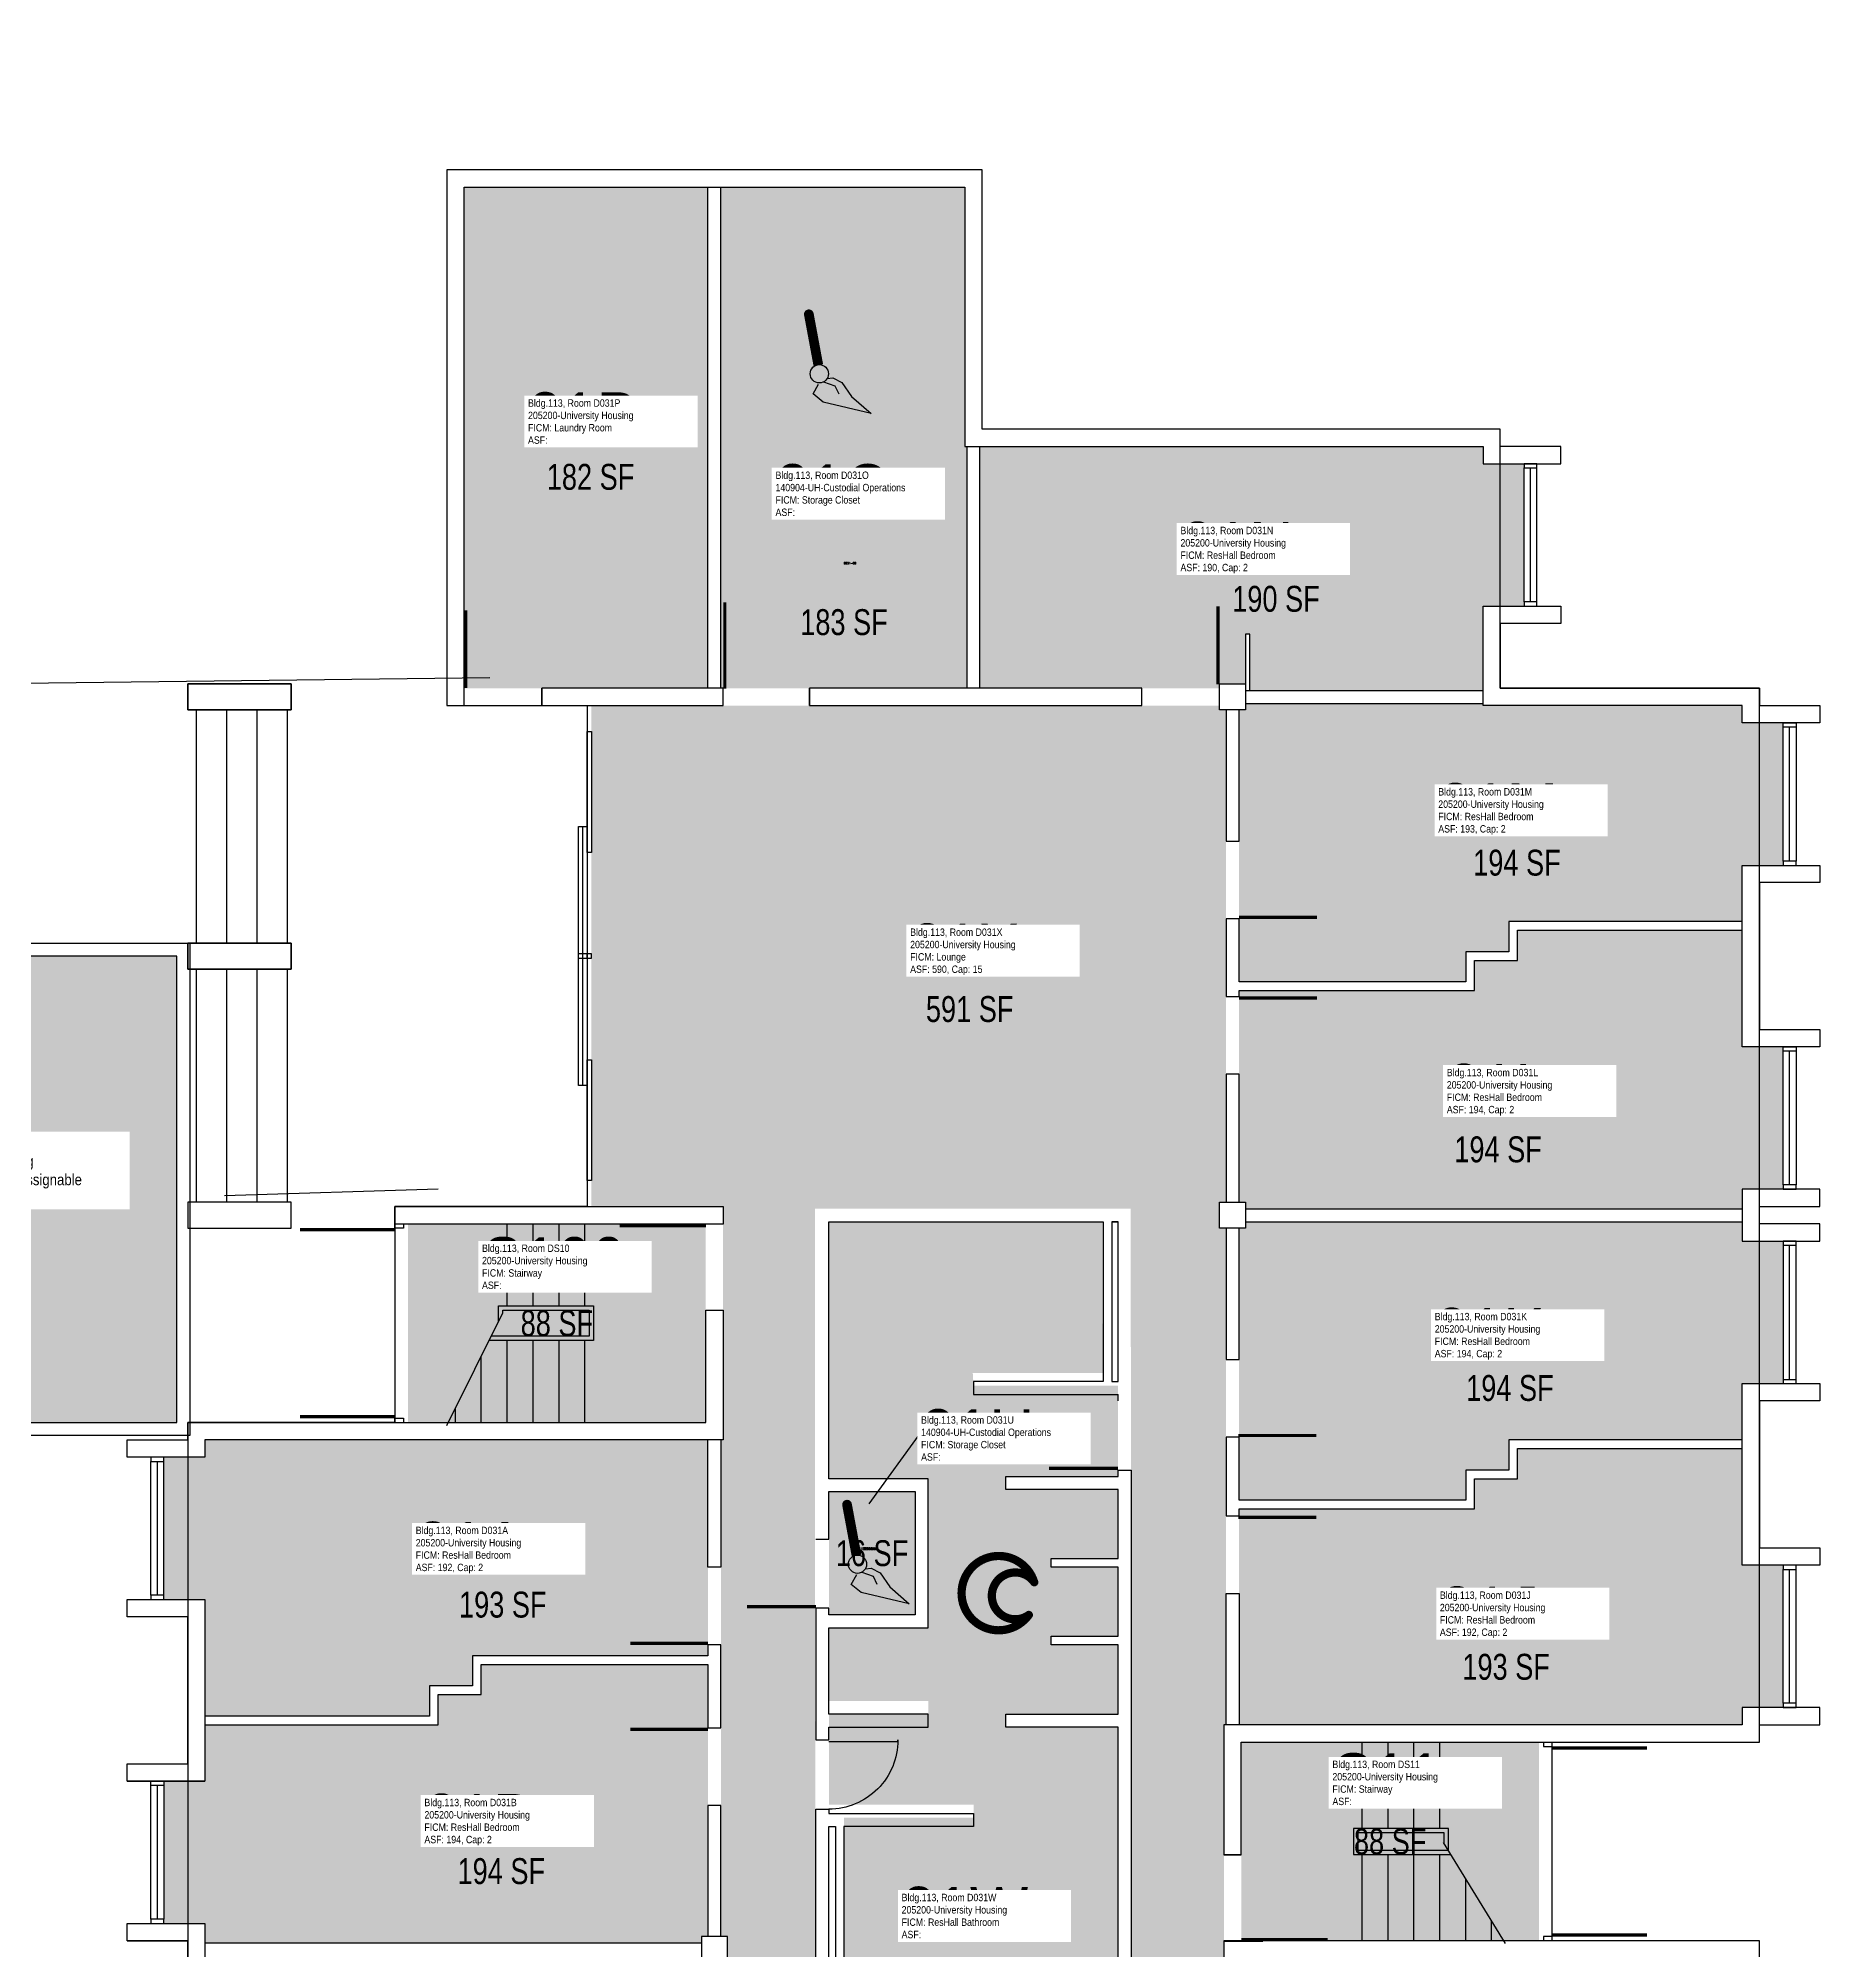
# Model space of a CAD drawing. Header units: inches. Extents: x -168 to 3296, y -1228 to 4808.
# Drawn here: x 2471 to 3296, y 720 to 1605 of the extents above; entities that cross this region are included whole.
import ezdxf
from ezdxf.enums import TextEntityAlignment as Align

# ---------------------------------------------------------------- set-up
doc = ezdxf.new("R2010")
doc.units = ezdxf.units.IN
doc.header["$LTSCALE"] = 100
doc.header["$MEASUREMENT"] = 0
doc.layers.get('0').update_dxf_attribs({"linetype": 'CONTINUOUS'})
for name, color, linetype in [('A-DOOR', 2, 'CONTINUOUS'), ('A-FLOR', 3, 'CONTINUOUS'), ('A-GLAZ', 1, 'CONTINUOUS'), ('A-IDEN-ICON', 4, 'CONTINUOUS'), ('A-IDEN-RNUM', 7, 'CONTINUOUS'), ('A-IDEN-SNUM', 4, 'CONTINUOUS'), ('A-IDEN-VNUM', 4, 'CONTINUOUS'), ('A-SITE', 3, 'CONTINUOUS'), ('A-WALL', 5, 'CONTINUOUS'), ('AREA-TEXT', 3, 'CONTINUOUS'), ('Rooms-Category-Color', 7, 'CONTINUOUS'), ('Rooms-College-Color', 7, 'CONTINUOUS'), ('Rooms-Department-Color', 7, 'CONTINUOUS'), ('Rooms-Division-Color', 7, 'CONTINUOUS'), ('Rooms-Information', 7, 'CONTINUOUS')]:
    doc.layers.add(name, color=color, linetype=linetype)
doc.styles.add('CP_AREA', font='arial.ttf', dxfattribs={"height": 15})
doc.styles.add('CP_ROOMVNUMBER', font='arial.ttf', dxfattribs={"width": 0.85, "height": 0.075})
doc.styles.add('ROOMSNUMBER', font='TXT.SHX', dxfattribs={"height": 1})

# ---------------------------------------------------------------- blocks, each defined once
blk = doc.blocks.new('CPBATH')
at = {"const_width": 0.0127}
for points in [[(0.0571, 0.0168, 0.861492), (-0.0551, 0, 1)], [(0.0571, 0.0168, 0.729002), (-0.0084, -0.0042, 1)], [(-0.0551, 0, 0.726902), (0.0487, -0.0337, 1)], [(-0.0084, -0.0042, 0.609468), (0.0487, -0.0337, 1)]]:
    blk.add_lwpolyline(points, format="xyb", dxfattribs=at)
at = {"const_width": 0.00637}
for points in [[(0.0544, 0.0152, 1), (0.0599, 0.0184, 1)], [(0.0459, -0.0353, 1), (0.0515, -0.0321, 1)]]:
    blk.add_lwpolyline(points, format="xyb", close=True, dxfattribs=at)
blk = doc.blocks.new('CPCUST')
for p, q in [((0.0171, -0.0639), (0.02, -0.0466)), ((0.0262, -0.0408), (0.0446, -0.0406)), ((0.0297, -0.0341), (0.0376, -0.0302)), ((0.0376, -0.0302), (0.0533, -0.0324)), ((0.0446, -0.0406), (0.0543, -0.0505)), ((0.0533, -0.0324), (0.0745, -0.0479)), ((0.0745, -0.0479), (0.1117, -0.0625)), ((0.0358, -0.0705), (0.0171, -0.0639)), ((0.1117, -0.0625), (0.0358, -0.0705))]:
    blk.add_line(p, q)
at = {"const_width": 0.015}
blk.add_lwpolyline([(-0.03, 0.05), (0.01, -0.0193)], dxfattribs=at)
at = {"const_width": 0.0075}
blk.add_lwpolyline([(-0.0332, 0.0481, 1), (-0.0268, 0.0519, 1)], format="xyb", close=True, dxfattribs=at)
blk.add_circle((0.0158, -0.0313), 0.0141)

msp = doc.modelspace()

# ---------------------------------------------------------------- hatches: boundary and pattern name
at = {"layer": 'Rooms-Category-Color', "true_color": 0x728ef3}
for points in [[(2781, 1304), (2781, 1341), (2781, 1536), (2668, 1536), (2668, 1506), (2668, 1304), (2704, 1304)], [(2788.07, 1304), (2828.07, 1304), (2901, 1304), (2901, 1306), (2901, 1341), (2901, 1347), (2901, 1416), (2900, 1416), (2900, 1536), (2787, 1536), (2787, 1341), (2787, 1304)], [(3140, 1408), (3140, 1416), (2907, 1416), (2907, 1306), (2907, 1304), (2982, 1304), (3018, 1304), (3018, 1306), (3030, 1306), (3030, 1329), (3032, 1329), (3032, 1303), (3140, 1303), (3140, 1342), (3159, 1342), (3159, 1408)], [(2977, 872), (2977, 942), (2976.99, 947), (2976.92, 978), (2976.91, 982.62), (2976.72, 1063), (2830.65, 1063), (2830.65, 910), (2830.65, 878), (2830.65, 872), (2787, 872), (2787, 897), (2787, 956), (2788, 956), (2788, 1016), (2788, 1056), (2788, 1064), (2787, 1064), (2781, 1064), (2727, 1064), (2727, 1296), (2788.07, 1296), (2828.07, 1296), (2982, 1296), (3018, 1296), (3018, 1294), (3021, 1294), (3021, 1233.16), (3021, 1197.16), (3021, 1161.33), (3021, 1066), (3018, 1066), (3018, 1054), (3021, 1054), (3021, 993.26), (3021, 957.26), (3021, 872), (3021, 957.26), (3021, 872)], [(3027, 1168), (3132, 1168), (3132, 1182), (3152, 1182), (3152, 1196), (3260, 1196), (3260, 1222), (3279, 1222), (3279, 1288), (3260, 1288), (3260, 1296), (3140, 1296), (3140, 1297), (3030, 1297), (3030, 1294), (3027, 1294), (3027, 1233.16), (3027, 1197.16), (3027, 1168), (3027, 1197.16)], [(3260, 1072), (3260, 1063), (3030, 1063), (3030, 1066), (3027, 1066), (3027, 1161.33), (3027, 1164), (3136, 1164), (3136, 1178), (3156, 1178), (3156, 1192), (3260, 1192), (3260, 1138), (3279, 1138), (3279, 1072)], [(2836.65, 1057), (2963.65, 1057), (2836.65, 1057), (2836.97, 946.62), (2836.99, 940.62), (2837, 938), (2883, 938), (2883, 899), (2883, 869), (2837, 869), (2837, 867), (2837, 861), (2837, 835), (2883, 835), (2883, 829), (2837, 829), (2837, 826.05), (2837, 823), (2837, 790.05), (2837, 787), (2904, 787), (2904, 781), (2844, 781), (2844, 751), (2844, 749), (2844, 719), (2844, 717), (2844, 687), (2971, 687), (2971, 823), (2919, 823), (2919, 829), (2971, 829), (2971, 861), (2940, 861), (2940, 865), (2971, 865), (2971, 867), (2971, 897), (2940, 897), (2940, 901), (2971, 901), (2971, 905), (2971, 933), (2919, 933), (2919, 939), (2971, 939), (2971, 942), (2971, 945), (2971, 947), (2971, 978), (2971, 981), (2904, 981), (2903.91, 982.63), (2903.65, 987), (2964, 987), (2963.98, 988.62), (2963.65, 1018.62), (2963.65, 1020.62), (2963.65, 1050.62), (2963.65, 1052.62), (2963.65, 1057)], [(3279, 982), (3279, 1048), (3260, 1048), (3260, 1057), (3030, 1057), (3030, 1054), (3027, 1054), (3027, 993.26), (3027, 957.26), (3027, 928), (3132, 928), (3132, 942), (3152, 942), (3152, 956), (3260, 956), (3260, 982)], [(2529, 882), (2548, 882), (2548, 828), (2652, 828), (2652, 842), (2672, 842), (2672, 856), (2781, 856), (2781, 861), (2781, 897), (2781, 956), (2548, 956), (2548, 948), (2529, 948)], [(3260, 898), (3279, 898), (3279, 832), (3260, 832), (3260, 824), (3027, 824), (3027, 884.82), (3027, 920.82), (3027, 924), (3136, 924), (3136, 938), (3156, 938), (3156, 952), (3260, 952)], [(2837, 932), (2837, 910), (2837, 905), (2837, 899), (2837, 878), (2837, 875), (2877, 875), (2877, 905), (2877, 932)], [(3021, 872), (3021, 824), (3020, 824), (3020, 764), (3020, 724), (3020, 716), (3021, 716), (3021, 652.39), (3021, 616.39), (3021, 580.58), (3021, 616.39), (3021, 580.58), (3021, 544.58), (3021, 486), (3018, 486), (3018, 474), (3021, 474), (3021, 439), (3006.24, 439), (2970.24, 439), (2967, 439), (2967, 483), (2941.05, 483), (2911.05, 483), (2910, 483), (2910, 486), (2898, 486), (2898, 483), (2828.03, 483), (2792.03, 483), (2790, 483), (2790, 486), (2787, 486), (2787, 548.21), (2787, 584.21), (2787, 620.02), (2787, 584.21), (2787, 620.02), (2787, 656.02), (2787, 714), (2790, 714), (2790, 726), (2787, 726), (2787, 786.68), (2787, 822.68), (2787, 872), (2830.65, 872), (2830.65, 826.05), (2830.66, 823), (2830.73, 790.05), (2830.74, 787), (2831, 681), (2977, 681), (2977, 872)], [(2548, 798), (2548, 824), (2656, 824), (2656, 838), (2676, 838), (2676, 852), (2781, 852), (2781, 822.68), (2781, 786.68), (2781, 726), (2778, 726), (2778, 723), (2548, 723), (2548, 732), (2529, 732), (2529, 798), (2548, 798), (2529, 798)]]:
    msp.add_hatch(color=171, dxfattribs=at).paths.add_polyline_path(points)
at = {"layer": 'Rooms-Category-Color', "true_color": 0xadadad}
for points in [[(2310, 1180), (2310, 964), (2535, 964), (2535, 1180)], [(2780, 1016), (2780, 1056), (2642, 1056), (2642, 964), (2780, 964)], [(3028, 816), (3166, 816), (3166, 724), (3028, 724), (3028, 764)]]:
    msp.add_hatch(color=253, dxfattribs=at).paths.add_polyline_path(points)
at = {"layer": 'Rooms-College-Color', "true_color": 0xadadad}
for points in [[(2781, 1304), (2781, 1341), (2781, 1536), (2668, 1536), (2668, 1506), (2668, 1304), (2704, 1304)], [(2788.07, 1304), (2828.07, 1304), (2901, 1304), (2901, 1306), (2901, 1341), (2901, 1347), (2901, 1416), (2900, 1416), (2900, 1536), (2787, 1536), (2787, 1341), (2787, 1304)], [(3140, 1408), (3140, 1416), (2907, 1416), (2907, 1306), (2907, 1304), (2982, 1304), (3018, 1304), (3018, 1306), (3030, 1306), (3030, 1329), (3032, 1329), (3032, 1303), (3140, 1303), (3140, 1342), (3159, 1342), (3159, 1408)], [(2977, 872), (2977, 942), (2976.99, 947), (2976.92, 978), (2976.91, 982.62), (2976.72, 1063), (2830.65, 1063), (2830.65, 910), (2830.65, 878), (2830.65, 872), (2787, 872), (2787, 897), (2787, 956), (2788, 956), (2788, 1016), (2788, 1056), (2788, 1064), (2787, 1064), (2781, 1064), (2727, 1064), (2727, 1296), (2788.07, 1296), (2828.07, 1296), (2982, 1296), (3018, 1296), (3018, 1294), (3021, 1294), (3021, 1233.16), (3021, 1197.16), (3021, 1161.33), (3021, 1066), (3018, 1066), (3018, 1054), (3021, 1054), (3021, 993.26), (3021, 957.26), (3021, 872), (3021, 957.26), (3021, 872)], [(3027, 1168), (3132, 1168), (3132, 1182), (3152, 1182), (3152, 1196), (3260, 1196), (3260, 1222), (3279, 1222), (3279, 1288), (3260, 1288), (3260, 1296), (3140, 1296), (3140, 1297), (3030, 1297), (3030, 1294), (3027, 1294), (3027, 1233.16), (3027, 1197.16), (3027, 1168), (3027, 1197.16)], [(3260, 1072), (3260, 1063), (3030, 1063), (3030, 1066), (3027, 1066), (3027, 1161.33), (3027, 1164), (3136, 1164), (3136, 1178), (3156, 1178), (3156, 1192), (3260, 1192), (3260, 1138), (3279, 1138), (3279, 1072)], [(2310, 1180), (2310, 964), (2535, 964), (2535, 1180)], [(2780, 1016), (2780, 1056), (2642, 1056), (2642, 964), (2780, 964)], [(2836.65, 1057), (2963.65, 1057), (2836.65, 1057), (2836.97, 946.62), (2836.99, 940.62), (2837, 938), (2883, 938), (2883, 899), (2883, 869), (2837, 869), (2837, 867), (2837, 861), (2837, 835), (2883, 835), (2883, 829), (2837, 829), (2837, 826.05), (2837, 823), (2837, 790.05), (2837, 787), (2904, 787), (2904, 781), (2844, 781), (2844, 751), (2844, 749), (2844, 719), (2844, 717), (2844, 687), (2971, 687), (2971, 823), (2919, 823), (2919, 829), (2971, 829), (2971, 861), (2940, 861), (2940, 865), (2971, 865), (2971, 867), (2971, 897), (2940, 897), (2940, 901), (2971, 901), (2971, 905), (2971, 933), (2919, 933), (2919, 939), (2971, 939), (2971, 942), (2971, 945), (2971, 947), (2971, 978), (2971, 981), (2904, 981), (2903.91, 982.63), (2903.65, 987), (2964, 987), (2963.98, 988.62), (2963.65, 1018.62), (2963.65, 1020.62), (2963.65, 1050.62), (2963.65, 1052.62), (2963.65, 1057)], [(3279, 982), (3279, 1048), (3260, 1048), (3260, 1057), (3030, 1057), (3030, 1054), (3027, 1054), (3027, 993.26), (3027, 957.26), (3027, 928), (3132, 928), (3132, 942), (3152, 942), (3152, 956), (3260, 956), (3260, 982)], [(2529, 882), (2548, 882), (2548, 828), (2652, 828), (2652, 842), (2672, 842), (2672, 856), (2781, 856), (2781, 861), (2781, 897), (2781, 956), (2548, 956), (2548, 948), (2529, 948)], [(3260, 898), (3279, 898), (3279, 832), (3260, 832), (3260, 824), (3027, 824), (3027, 884.82), (3027, 920.82), (3027, 924), (3136, 924), (3136, 938), (3156, 938), (3156, 952), (3260, 952)], [(2837, 932), (2837, 910), (2837, 905), (2837, 899), (2837, 878), (2837, 875), (2877, 875), (2877, 905), (2877, 932)], [(3021, 872), (3021, 824), (3020, 824), (3020, 764), (3020, 724), (3020, 716), (3021, 716), (3021, 652.39), (3021, 616.39), (3021, 580.58), (3021, 616.39), (3021, 580.58), (3021, 544.58), (3021, 486), (3018, 486), (3018, 474), (3021, 474), (3021, 439), (3006.24, 439), (2970.24, 439), (2967, 439), (2967, 483), (2941.05, 483), (2911.05, 483), (2910, 483), (2910, 486), (2898, 486), (2898, 483), (2828.03, 483), (2792.03, 483), (2790, 483), (2790, 486), (2787, 486), (2787, 548.21), (2787, 584.21), (2787, 620.02), (2787, 584.21), (2787, 620.02), (2787, 656.02), (2787, 714), (2790, 714), (2790, 726), (2787, 726), (2787, 786.68), (2787, 822.68), (2787, 872), (2830.65, 872), (2830.65, 826.05), (2830.66, 823), (2830.73, 790.05), (2830.74, 787), (2831, 681), (2977, 681), (2977, 872)], [(2548, 798), (2548, 824), (2656, 824), (2656, 838), (2676, 838), (2676, 852), (2781, 852), (2781, 822.68), (2781, 786.68), (2781, 726), (2778, 726), (2778, 723), (2548, 723), (2548, 732), (2529, 732), (2529, 798), (2548, 798), (2529, 798)], [(3028, 816), (3166, 816), (3166, 724), (3028, 724), (3028, 764)]]:
    msp.add_hatch(color=253, dxfattribs=at).paths.add_polyline_path(points)
at = {"layer": 'Rooms-Department-Color', "true_color": 0x604aed}
for points in [[(2781, 1304), (2781, 1341), (2781, 1536), (2668, 1536), (2668, 1506), (2668, 1304), (2704, 1304)], [(2788.07, 1304), (2828.07, 1304), (2901, 1304), (2901, 1306), (2901, 1341), (2901, 1347), (2901, 1416), (2900, 1416), (2900, 1536), (2787, 1536), (2787, 1341), (2787, 1304)], [(3140, 1408), (3140, 1416), (2907, 1416), (2907, 1306), (2907, 1304), (2982, 1304), (3018, 1304), (3018, 1306), (3030, 1306), (3030, 1329), (3032, 1329), (3032, 1303), (3140, 1303), (3140, 1342), (3159, 1342), (3159, 1408)], [(2977, 872), (2977, 942), (2976.99, 947), (2976.92, 978), (2976.91, 982.62), (2976.72, 1063), (2830.65, 1063), (2830.65, 910), (2830.65, 878), (2830.65, 872), (2787, 872), (2787, 897), (2787, 956), (2788, 956), (2788, 1016), (2788, 1056), (2788, 1064), (2787, 1064), (2781, 1064), (2727, 1064), (2727, 1296), (2788.07, 1296), (2828.07, 1296), (2982, 1296), (3018, 1296), (3018, 1294), (3021, 1294), (3021, 1233.16), (3021, 1197.16), (3021, 1161.33), (3021, 1066), (3018, 1066), (3018, 1054), (3021, 1054), (3021, 993.26), (3021, 957.26), (3021, 872), (3021, 957.26), (3021, 872)], [(3027, 1168), (3132, 1168), (3132, 1182), (3152, 1182), (3152, 1196), (3260, 1196), (3260, 1222), (3279, 1222), (3279, 1288), (3260, 1288), (3260, 1296), (3140, 1296), (3140, 1297), (3030, 1297), (3030, 1294), (3027, 1294), (3027, 1233.16), (3027, 1197.16), (3027, 1168), (3027, 1197.16)], [(3260, 1072), (3260, 1063), (3030, 1063), (3030, 1066), (3027, 1066), (3027, 1161.33), (3027, 1164), (3136, 1164), (3136, 1178), (3156, 1178), (3156, 1192), (3260, 1192), (3260, 1138), (3279, 1138), (3279, 1072)], [(2836.65, 1057), (2963.65, 1057), (2836.65, 1057), (2836.97, 946.62), (2836.99, 940.62), (2837, 938), (2883, 938), (2883, 899), (2883, 869), (2837, 869), (2837, 867), (2837, 861), (2837, 835), (2883, 835), (2883, 829), (2837, 829), (2837, 826.05), (2837, 823), (2837, 790.05), (2837, 787), (2904, 787), (2904, 781), (2844, 781), (2844, 751), (2844, 749), (2844, 719), (2844, 717), (2844, 687), (2971, 687), (2971, 823), (2919, 823), (2919, 829), (2971, 829), (2971, 861), (2940, 861), (2940, 865), (2971, 865), (2971, 867), (2971, 897), (2940, 897), (2940, 901), (2971, 901), (2971, 905), (2971, 933), (2919, 933), (2919, 939), (2971, 939), (2971, 942), (2971, 945), (2971, 947), (2971, 978), (2971, 981), (2904, 981), (2903.91, 982.63), (2903.65, 987), (2964, 987), (2963.98, 988.62), (2963.65, 1018.62), (2963.65, 1020.62), (2963.65, 1050.62), (2963.65, 1052.62), (2963.65, 1057)], [(3279, 982), (3279, 1048), (3260, 1048), (3260, 1057), (3030, 1057), (3030, 1054), (3027, 1054), (3027, 993.26), (3027, 957.26), (3027, 928), (3132, 928), (3132, 942), (3152, 942), (3152, 956), (3260, 956), (3260, 982)], [(2529, 882), (2548, 882), (2548, 828), (2652, 828), (2652, 842), (2672, 842), (2672, 856), (2781, 856), (2781, 861), (2781, 897), (2781, 956), (2548, 956), (2548, 948), (2529, 948)], [(3260, 898), (3279, 898), (3279, 832), (3260, 832), (3260, 824), (3027, 824), (3027, 884.82), (3027, 920.82), (3027, 924), (3136, 924), (3136, 938), (3156, 938), (3156, 952), (3260, 952)], [(2837, 932), (2837, 910), (2837, 905), (2837, 899), (2837, 878), (2837, 875), (2877, 875), (2877, 905), (2877, 932)], [(3021, 872), (3021, 824), (3020, 824), (3020, 764), (3020, 724), (3020, 716), (3021, 716), (3021, 652.39), (3021, 616.39), (3021, 580.58), (3021, 616.39), (3021, 580.58), (3021, 544.58), (3021, 486), (3018, 486), (3018, 474), (3021, 474), (3021, 439), (3006.24, 439), (2970.24, 439), (2967, 439), (2967, 483), (2941.05, 483), (2911.05, 483), (2910, 483), (2910, 486), (2898, 486), (2898, 483), (2828.03, 483), (2792.03, 483), (2790, 483), (2790, 486), (2787, 486), (2787, 548.21), (2787, 584.21), (2787, 620.02), (2787, 584.21), (2787, 620.02), (2787, 656.02), (2787, 714), (2790, 714), (2790, 726), (2787, 726), (2787, 786.68), (2787, 822.68), (2787, 872), (2830.65, 872), (2830.65, 826.05), (2830.66, 823), (2830.73, 790.05), (2830.74, 787), (2831, 681), (2977, 681), (2977, 872)], [(2548, 798), (2548, 824), (2656, 824), (2656, 838), (2676, 838), (2676, 852), (2781, 852), (2781, 822.68), (2781, 786.68), (2781, 726), (2778, 726), (2778, 723), (2548, 723), (2548, 732), (2529, 732), (2529, 798), (2548, 798), (2529, 798)]]:
    msp.add_hatch(color=173, dxfattribs=at).paths.add_polyline_path(points)
at = {"layer": 'Rooms-Department-Color', "true_color": 0xacacac}
for points in [[(2310, 1180), (2310, 964), (2535, 964), (2535, 1180)], [(2780, 1016), (2780, 1056), (2642, 1056), (2642, 964), (2780, 964)], [(3028, 816), (3166, 816), (3166, 724), (3028, 724), (3028, 764)]]:
    msp.add_hatch(color=253, dxfattribs=at).paths.add_polyline_path(points)
at = {"layer": 'Rooms-Division-Color', "true_color": 0x604aed}
for points in [[(2781, 1304), (2781, 1341), (2781, 1536), (2668, 1536), (2668, 1506), (2668, 1304), (2704, 1304)], [(2788.07, 1304), (2828.07, 1304), (2901, 1304), (2901, 1306), (2901, 1341), (2901, 1347), (2901, 1416), (2900, 1416), (2900, 1536), (2787, 1536), (2787, 1341), (2787, 1304)], [(3140, 1408), (3140, 1416), (2907, 1416), (2907, 1306), (2907, 1304), (2982, 1304), (3018, 1304), (3018, 1306), (3030, 1306), (3030, 1329), (3032, 1329), (3032, 1303), (3140, 1303), (3140, 1342), (3159, 1342), (3159, 1408)], [(2977, 872), (2977, 942), (2976.99, 947), (2976.92, 978), (2976.91, 982.62), (2976.72, 1063), (2830.65, 1063), (2830.65, 910), (2830.65, 878), (2830.65, 872), (2787, 872), (2787, 897), (2787, 956), (2788, 956), (2788, 1016), (2788, 1056), (2788, 1064), (2787, 1064), (2781, 1064), (2727, 1064), (2727, 1296), (2788.07, 1296), (2828.07, 1296), (2982, 1296), (3018, 1296), (3018, 1294), (3021, 1294), (3021, 1233.16), (3021, 1197.16), (3021, 1161.33), (3021, 1066), (3018, 1066), (3018, 1054), (3021, 1054), (3021, 993.26), (3021, 957.26), (3021, 872), (3021, 957.26), (3021, 872)], [(3027, 1168), (3132, 1168), (3132, 1182), (3152, 1182), (3152, 1196), (3260, 1196), (3260, 1222), (3279, 1222), (3279, 1288), (3260, 1288), (3260, 1296), (3140, 1296), (3140, 1297), (3030, 1297), (3030, 1294), (3027, 1294), (3027, 1233.16), (3027, 1197.16), (3027, 1168), (3027, 1197.16)], [(3260, 1072), (3260, 1063), (3030, 1063), (3030, 1066), (3027, 1066), (3027, 1161.33), (3027, 1164), (3136, 1164), (3136, 1178), (3156, 1178), (3156, 1192), (3260, 1192), (3260, 1138), (3279, 1138), (3279, 1072)], [(2836.65, 1057), (2963.65, 1057), (2836.65, 1057), (2836.97, 946.62), (2836.99, 940.62), (2837, 938), (2883, 938), (2883, 899), (2883, 869), (2837, 869), (2837, 867), (2837, 861), (2837, 835), (2883, 835), (2883, 829), (2837, 829), (2837, 826.05), (2837, 823), (2837, 790.05), (2837, 787), (2904, 787), (2904, 781), (2844, 781), (2844, 751), (2844, 749), (2844, 719), (2844, 717), (2844, 687), (2971, 687), (2971, 823), (2919, 823), (2919, 829), (2971, 829), (2971, 861), (2940, 861), (2940, 865), (2971, 865), (2971, 867), (2971, 897), (2940, 897), (2940, 901), (2971, 901), (2971, 905), (2971, 933), (2919, 933), (2919, 939), (2971, 939), (2971, 942), (2971, 945), (2971, 947), (2971, 978), (2971, 981), (2904, 981), (2903.91, 982.63), (2903.65, 987), (2964, 987), (2963.98, 988.62), (2963.65, 1018.62), (2963.65, 1020.62), (2963.65, 1050.62), (2963.65, 1052.62), (2963.65, 1057)], [(3279, 982), (3279, 1048), (3260, 1048), (3260, 1057), (3030, 1057), (3030, 1054), (3027, 1054), (3027, 993.26), (3027, 957.26), (3027, 928), (3132, 928), (3132, 942), (3152, 942), (3152, 956), (3260, 956), (3260, 982)], [(2529, 882), (2548, 882), (2548, 828), (2652, 828), (2652, 842), (2672, 842), (2672, 856), (2781, 856), (2781, 861), (2781, 897), (2781, 956), (2548, 956), (2548, 948), (2529, 948)], [(3260, 898), (3279, 898), (3279, 832), (3260, 832), (3260, 824), (3027, 824), (3027, 884.82), (3027, 920.82), (3027, 924), (3136, 924), (3136, 938), (3156, 938), (3156, 952), (3260, 952)], [(2837, 932), (2837, 910), (2837, 905), (2837, 899), (2837, 878), (2837, 875), (2877, 875), (2877, 905), (2877, 932)], [(3021, 872), (3021, 824), (3020, 824), (3020, 764), (3020, 724), (3020, 716), (3021, 716), (3021, 652.39), (3021, 616.39), (3021, 580.58), (3021, 616.39), (3021, 580.58), (3021, 544.58), (3021, 486), (3018, 486), (3018, 474), (3021, 474), (3021, 439), (3006.24, 439), (2970.24, 439), (2967, 439), (2967, 483), (2941.05, 483), (2911.05, 483), (2910, 483), (2910, 486), (2898, 486), (2898, 483), (2828.03, 483), (2792.03, 483), (2790, 483), (2790, 486), (2787, 486), (2787, 548.21), (2787, 584.21), (2787, 620.02), (2787, 584.21), (2787, 620.02), (2787, 656.02), (2787, 714), (2790, 714), (2790, 726), (2787, 726), (2787, 786.68), (2787, 822.68), (2787, 872), (2830.65, 872), (2830.65, 826.05), (2830.66, 823), (2830.73, 790.05), (2830.74, 787), (2831, 681), (2977, 681), (2977, 872)], [(2548, 798), (2548, 824), (2656, 824), (2656, 838), (2676, 838), (2676, 852), (2781, 852), (2781, 822.68), (2781, 786.68), (2781, 726), (2778, 726), (2778, 723), (2548, 723), (2548, 732), (2529, 732), (2529, 798), (2548, 798), (2529, 798)]]:
    msp.add_hatch(color=173, dxfattribs=at).paths.add_polyline_path(points)
at = {"layer": 'Rooms-Division-Color', "true_color": 0xadadad}
for points in [[(2310, 1180), (2310, 964), (2535, 964), (2535, 1180)], [(2780, 1016), (2780, 1056), (2642, 1056), (2642, 964), (2780, 964)], [(3028, 816), (3166, 816), (3166, 724), (3028, 724), (3028, 764)]]:
    msp.add_hatch(color=253, dxfattribs=at).paths.add_polyline_path(points)

# ---------------------------------------------------------------- linework, layer by layer
at = {"layer": 'A-DOOR'}
for points, format in [([(2668.77, 1304.06, 1.5, 1.5, 0), (2668.77, 1340.06, 0, 0, 0), (2669.52, 1340.06, 0, 0, -0.414214), (2704.02, 1302.56, 0, 0, -0.414214)], "xyseb"), ([(2788.82, 1303.82, 1.5, 1.5, 0), (2788.82, 1343.82, 0, 0, 0), (2788.07, 1343.82, 0, 0, -0.414214), (2828.07, 1303.82, 0, 0, -0.414214)], "xyseb"), ([(3017.22, 1305.87, 1.5, 1.5, 0), (3017.22, 1341.87, 0, 0, 0), (3016.47, 1341.87, 0, 0, 0.414214), (2981.97, 1304.37, 0, 0, 0.414214)], "xyseb"), ([(3027.03, 1197.91, 1.5, 1.5, 0), (3063.03, 1197.91, 0, 0, 0), (3063.03, 1198.66, 0, 0, 0.414214), (3025.53, 1233.16, 0, 0, 0.414214)], "xyseb"), ([(3027.03, 1160.58, 1.5, 1.5, 0), (3063.03, 1160.58, 0, 0, 0), (3063.03, 1159.83, 0, 0, -0.414214), (3025.53, 1125.33, 0, 0, -0.414214)], "xyseb"), ([(2971, 942.75, 1.5, 1.5, 0), (2939, 942.75, 0, 0, 0), (2939, 942, 0, 0, -0.414214), (2971, 974, 0, 0, 0), (2977, 974, 0, 0, 0), (2977, 1063, 0, 0, 0), (2831, 1063, 0, 0, 0), (2831, 910, 0, 0, 0.414214), (2799, 878, 0, 0, 0), (2799, 878.75, 1.5, 1.5, 0), (2831, 878.75, 0, 0, 0)], "xyseb"), ([(2636, 1053.25, 1.5, 1.5, 0), (2592, 1053.25, 0, 0, 0), (2592, 1054, 0, 0, 0.414214), (2636, 1010, 0, 0, 0.414214), (2592, 966, 0, 0, 0), (2592, 966.75, 1.5, 1.5, 0), (2636, 966.75, 0, 0, 0)], "xyseb"), ([(2780.06, 1055.13, 1.5, 1.5, 0), (2740.06, 1055.13, 0, 0, 0), (2740.06, 1055.88, 0, 0, 0.414214), (2780.06, 1015.88, 0, 0, 0.414214)], "xyseb"), ([(3026.72, 958.01, 1.5, 1.5, 0), (3062.72, 958.01, 0, 0, 0), (3062.72, 958.76, 0, 0, 0.414214), (3025.22, 993.26, 0, 0, 0.414214)], "xyseb"), ([(3026.72, 920.07, 1.5, 1.5, 0), (3062.72, 920.07, 0, 0, 0), (3062.72, 919.32, 0, 0, -0.414214), (3025.22, 884.82, 0, 0, -0.414214)], "xyseb"), ([(2780.98, 861.75, 1.5, 1.5, 0), (2744.98, 861.75, 0, 0, 0), (2744.98, 862.5, 0, 0, -0.414214), (2782.48, 897, 0, 0, -0.414214)], "xyseb"), ([(2781.02, 821.93, 1.5, 1.5, 0), (2745.02, 821.93, 0, 0, 0), (2745.02, 821.18, 0, 0, 0.414214), (2782.52, 786.68, 0, 0, 0.414214)], "xyseb"), ([(2837, 816.25), (2869, 816.25), (2869, 817, -0.414214), (2837, 785), (2837, 783), (2904, 783), (2904, 777), (2844, 777), (2844, 687)], "xyb"), ([(3172, 813.25, 1.5, 1.5, 0), (3216, 813.25, 0, 0, 0), (3216, 814, 0, 0, -0.414214), (3172, 770, 0, 0, -0.414214), (3216, 726, 0, 0, 0), (3216, 726.75, 1.5, 1.5, 0), (3172, 726.75, 0, 0, 0)], "xyseb"), ([(3027.99, 724.63, 1.5, 1.5, 0), (3067.99, 724.63, 0, 0, 0), (3067.99, 725.38, 0, 0, 0.414214), (3026.49, 763.88, 0, 0, 0.414214)], "xyseb")]:
    msp.add_lwpolyline(points, format=format, dxfattribs=at)
for points in [[(2971, 687), (2971, 823), (2919, 823), (2919, 829), (2971, 829), (2971, 861), (2940, 861), (2940, 865), (2971, 865), (2971, 897), (2940, 897), (2940, 901), (2971, 901), (2971, 933), (2919, 933), (2919, 939), (2971, 939), (2971, 942), (2977, 942), (2977, 681)], [(2831, 681), (2831, 785), (2837, 785)]]:
    msp.add_lwpolyline(points, dxfattribs=at)
at = {"layer": 'A-FLOR'}
for points in [[(2688, 1018), (2688, 1056)], [(2700, 1018), (2700, 1056)], [(2712, 1018), (2712, 1056)], [(2724, 1018), (2724, 1056)], [(2688, 964), (2688, 1002)], [(2700, 964), (2700, 1002)], [(2712, 964), (2712, 1002)], [(2724, 964), (2724, 1002)], [(2676, 964), (2676, 994.65)], [(2664, 964), (2664, 970.52)], [(3084, 776), (3084, 816)], [(3096, 776), (3096, 816)], [(3108, 776), (3108, 816)], [(3120, 776), (3120, 816)], [(3084, 724), (3084, 764)], [(3096, 724), (3096, 764)], [(3108, 724), (3108, 764)], [(3120, 724), (3120, 764)], [(3121.58, 769.47), (3150.32, 722.72)], [(3132, 724), (3132, 752.52)], [(3144, 724), (3144, 733)]]:
    msp.add_lwpolyline(points, dxfattribs=at)
at = {"layer": 'A-GLAZ'}
for points in [[(3159, 1344), (3159, 1406)], [(3162, 1344), (3162, 1406)], [(3165, 1344), (3165, 1406)], [(3282, 1224), (3282, 1286)], [(2723, 1120), (2723, 1240)], [(2725, 1179), (2725, 1181)], [(3282, 1074), (3282, 1136)], [(3282, 984), (3282, 1046)], [(2523, 884), (2523, 946)], [(2526, 884), (2526, 946)], [(2529, 884), (2529, 946)], [(3279, 834), (3279, 896)], [(3282, 834), (3282, 896)], [(3285, 834), (3285, 896)], [(2526, 734), (2526, 796)]]:
    msp.add_lwpolyline(points, dxfattribs=at)
for points in [[(2727, 1228), (2725, 1228), (2725, 1284), (2727, 1284)], [(3279, 1224), (3279, 1286), (3279, 1288), (3285, 1288), (3285, 1286), (3285, 1224)], [(3279, 1138), (3285, 1138), (3285, 1136), (3285, 1074), (3279, 1074), (3279, 1136)], [(2727, 1132), (2727, 1076), (2725, 1076), (2725, 1132)], [(2523, 734), (2523, 796), (2523, 798), (2529, 798), (2529, 796), (2529, 734)]]:
    msp.add_lwpolyline(points, close=True, dxfattribs=at)
at = {"layer": 'A-IDEN-VNUM'}
msp.add_lwpolyline([(2880.4, 960.65), (2855.51, 926.41)], dxfattribs=at)
at = {"layer": 'A-SITE'}
for points in [[(1426, 975), (1421, 1193), (1650, 1191), (1645, 1514), (1946, 1518), (1946, 1605), (2433, 1603), (2437, 1306), (2680, 1309)], [(2544, 1294), (2544, 1186)], [(2558, 1294), (2558, 1186)], [(2572, 1294), (2572, 1186)], [(2586, 1294), (2586, 1186)], [(2544, 1174), (2544, 1066)], [(2558, 1174), (2558, 1066)], [(2572, 1174), (2572, 1066)], [(2586, 1174), (2586, 1066)], [(2656, 1072), (2557, 1069)]]:
    msp.add_lwpolyline(points, dxfattribs=at)
for points in [[(3172, 816), (3268, 816), (3268, 1304), (3148, 1304), (3148, 1424), (2908, 1424), (2908, 1544), (2660, 1544), (2660, 1296), (2725, 1296), (2725, 1064), (2636, 1064), (2636, 964), (2540, 964), (2540, 476), (2660, 476), (2660, 356), (2900, 356), (2900, 192), (3148, 192), (3148, 476), (3268, 476), (3268, 724), (3172, 724)], [(2588, 1294), (2540, 1294), (2540, 1306), (2588, 1306)], [(2588, 1174), (2540, 1174), (2540, 1186), (2588, 1186)], [(2540, 1066), (2540, 1054), (2588, 1054), (2588, 1066)]]:
    msp.add_lwpolyline(points, close=True, dxfattribs=at)
at = {"layer": 'A-WALL'}
for points in [[(2668, 1296), (2668, 1536), (2900, 1536), (2900, 1416), (3140, 1416), (3140, 1408), (3176, 1408), (3176, 1416), (3148, 1416), (3148, 1424), (2908, 1424), (2908, 1544), (2660, 1544), (2660, 1296), (2668.02, 1296), (2668.02, 1314.06)], [(2781, 1304), (2781, 1536)], [(2787, 1304), (2787, 1536)], [(2901, 1304), (2901, 1416)], [(2907, 1304), (2907, 1416)], [(3032, 1303), (3032, 1329), (3030, 1329), (3030, 1303), (3140, 1303)], [(2704.02, 1296), (2704.02, 1304)], [(2788, 1296), (2788, 1304)], [(2828.07, 1296), (2828.07, 1304)], [(2981.97, 1296), (2981.97, 1304)], [(3018, 1294), (3018, 1306)], [(2721, 1296), (2727, 1296)], [(3021, 1294), (3021, 1233.16), (3027, 1233.16), (3027, 1294)], [(3030, 1297), (3140, 1297)], [(3285, 1286), (3279, 1286)], [(2725, 1120), (2721, 1120), (2721, 1240), (2725, 1240)], [(3279, 1224), (3279, 1222), (3285, 1222), (3285, 1224)], [(3260, 1196), (3152, 1196), (3152, 1182), (3132, 1182), (3132, 1168), (3027, 1168), (3027, 1197.16), (3021, 1197.16), (3021, 1161.33), (3027, 1161.33), (3027, 1164), (3136, 1164), (3136, 1178), (3156, 1178), (3156, 1192), (3260, 1192)], [(2721, 1179), (2727, 1179), (2727, 1181), (2721, 1181)], [(3285, 1136), (3279, 1136)], [(3027, 1066), (3027, 1125.33), (3021, 1125.33), (3021, 1066)], [(3279, 1074), (3279, 1072), (3285, 1072), (3285, 1074)], [(2636, 1056), (2636, 1064), (2788, 1064), (2788, 1055.88), (2770.06, 1055.88)], [(2721, 1064), (2727, 1064)], [(3030, 1063), (3260, 1063)], [(2640, 1056), (2640, 1054), (2636, 1054), (2636, 1056), (2788, 1056)], [(2831, 910), (2837, 910), (2837, 932), (2877, 932), (2877, 875), (2837, 875), (2837, 878), (2831, 878), (2831, 817), (2837, 817), (2837, 823), (2883, 823), (2883, 829), (2837, 829), (2837, 869), (2883, 869), (2883, 938), (2837, 938), (2837, 1057), (2964, 1057), (2964, 983), (2904, 983), (2904, 977), (2971, 977)], [(2837, 1057), (2964, 1057)], [(2968, 1057), (2968, 983), (2971, 983), (2971, 1057), (2968, 1057), (2971, 1057)], [(3021, 1054), (3021, 993.26), (3027, 993.26), (3027, 1054)], [(3030, 1057), (3260, 1057)], [(3285, 1046), (3279, 1046), (3279, 984), (3285, 984), (3285, 1046), (3285, 1048), (3279, 1048), (3279, 1046)], [(2684, 1010.74), (2684, 1018), (2728, 1018), (2728, 1002), (2679.65, 1002)], [(2660.09, 962.66), (2686, 1014.77), (2686, 1016), (2726, 1016), (2726, 1004), (2680.65, 1004)], [(2788, 1015.88), (2780, 1015.88)], [(3279, 984), (3279, 982), (3285, 982), (3285, 984)], [(2971, 974), (2971, 977)], [(2636, 964), (2636, 966), (2640, 966), (2640, 964)], [(2787, 956), (2787, 897), (2781, 897), (2781, 956)], [(3260, 956), (3152, 956), (3152, 942), (3132, 942), (3132, 928), (3027, 928), (3027, 957.26), (3021, 957.26), (3021, 920.82), (3027, 920.82), (3027, 924), (3136, 924), (3136, 938), (3156, 938), (3156, 952), (3260, 952)], [(3021, 824), (3021, 884.82), (3027, 884.82), (3027, 824)], [(2548, 824), (2656, 824), (2656, 838), (2676, 838), (2676, 852), (2781, 852), (2781, 822.68), (2787, 822.68), (2787, 861), (2781, 861), (2781, 856), (2672, 856), (2672, 842), (2652, 842), (2652, 828), (2548, 828)], [(3168, 816), (3168, 814), (3172, 814), (3172, 816)], [(2512, 798), (2548, 798)], [(2529, 796), (2523, 796)], [(2787, 726), (2787, 786.68), (2781, 786.68), (2781, 726)], [(3124, 765.54), (3124, 776), (3080, 776), (3080, 764), (3124.95, 764)], [(3122, 768.79), (3122, 774), (3082, 774), (3082, 766), (3123.72, 766)], [(3020, 764), (3028, 764)], [(2512, 724), (2512, 732), (2548, 732), (2548, 708), (2512, 708), (2512, 716), (2540, 716), (2540, 724), (2512, 724), (2540, 724)], [(2523, 734), (2523, 732), (2529, 732), (2529, 734)], [(3172, 724), (3172, 726), (3168, 726), (3168, 724)], [(2548, 723), (2778, 723)], [(3020, 723.88), (3037.99, 723.88)]]:
    msp.add_lwpolyline(points, dxfattribs=at)
for points in [[(3165, 1408), (3159, 1408), (3159, 1406), (3165, 1406)], [(3260, 1296), (3140, 1296), (3140, 1342), (3176, 1342), (3176, 1334), (3148, 1334), (3148, 1304), (3268, 1304), (3268, 1296), (3296, 1296), (3296, 1288), (3260, 1288)], [(3165, 1344), (3159, 1344), (3159, 1342), (3165, 1342)], [(2588, 1294), (2588, 1306), (2540, 1306), (2540, 1294)], [(2788.07, 1304), (2704, 1304), (2704, 1296), (2788.07, 1296)], [(2982, 1304), (2828, 1304), (2828, 1296), (2982, 1296)], [(3030, 1306), (3030, 1294), (3017.97, 1294), (3017.97, 1306)], [(3260, 1222), (3296, 1222), (3296, 1214), (3268, 1214), (3268, 1146), (3296, 1146), (3296, 1138), (3260, 1138)], [(2541, 1186), (2541, 958), (2388, 958), (2388, 964), (2535, 964), (2535, 1180), (2310, 1180), (2310, 964), (2316, 964), (2316, 958), (2304, 958), (2304, 1186)], [(2588, 1186), (2540, 1186), (2540, 1174), (2588, 1174)], [(3268, 1064), (3296, 1064), (3296, 1072), (3260, 1072), (3260, 1048), (3296, 1048), (3296, 1056), (3268, 1056)], [(2588, 1054), (2588, 1066), (2540, 1066), (2540, 1054)], [(3018, 1066), (3030, 1066), (3030, 1054), (3018, 1054)], [(2788, 956), (2548, 956), (2548, 948), (2512, 948), (2512, 956), (2540, 956), (2540, 964), (2780, 964), (2780, 1016), (2788, 1016)], [(3296, 898), (3260, 898), (3260, 982), (3296, 982), (3296, 974), (3268, 974), (3268, 906), (3296, 906)], [(2523, 946), (2529, 946), (2529, 948), (2523, 948)], [(3279, 896), (3285, 896), (3285, 898), (3279, 898)], [(2540, 874), (2512, 874), (2512, 882), (2548, 882), (2548, 798), (2512, 798), (2512, 806), (2540, 806)], [(2523, 882), (2529, 882), (2529, 884), (2523, 884)], [(3279, 832), (3285, 832), (3285, 834), (3279, 834)], [(3260, 824), (3020, 824), (3020, 763.88), (3028, 763.88), (3028, 816), (3268, 816), (3268, 824), (3296, 824), (3296, 832), (3260, 832)], [(2837, 777), (2840, 777), (2840, 687), (2837, 687)], [(2778, 726), (2778, 714), (2790, 714), (2790, 726)], [(3260, 716), (3260, 708), (3296, 708), (3296, 716), (3268, 716), (3268, 724), (3020, 724), (3020, 716)]]:
    msp.add_lwpolyline(points, close=True, dxfattribs=at)

# ---------------------------------------------------------------- block references
at = {"layer": 'A-IDEN-ICON', "xscale": 300.000000001067, "yscale": 300.000000001067, "zscale": 300.000000001067, "rotation": 340.5599651719422}
for p in [(2831.22, 1460.05), (2848.91, 908.83)]:
    msp.add_blockref('CPCUST', p, dxfattribs=at)
at = {"layer": 'A-IDEN-ICON', "xscale": 300, "yscale": 300, "zscale": 300}
msp.add_blockref('CPBATH', (2915, 885), dxfattribs=at)

# ---------------------------------------------------------------- texts
at = {"layer": 'A-IDEN-RNUM', "style": 'ROOMSNUMBER', "width": 0.85}
for s, p in [('0031-P0', (2723, 1429)), ('0031-N0', (3026, 1369)), ('0031-O0', (2846.8, 1361.89)), ('0031-M0', (3147, 1248)), ('0031-X0', (2900, 1183)), ('0031-L0', (3147, 1118)), ('0S10-00', (2709.61, 1037.79)), ('0031-K0', (3143, 1005)), ('0031-A0', (2671, 906)), ('0031-U0', (2855.5, 905.57)), ('0031-J0', (3143, 876)), ('0S11-00', (3095.59, 798.8)), ('0031-B0', (2675, 780)), ('0031-W0', (2900, 737))]:
    msp.add_text(s, height=1, dxfattribs=at).set_placement(p, align=Align.MIDDLE)
at = {"layer": 'A-IDEN-SNUM', "style": 'ROOMSNUMBER', "width": 0.85}
for s, p in [('1130D031P0', (2723, 1429)), ('1130D031O0', (2839.22, 1395.74)), ('1130D031N0', (3026, 1369)), ('1130D031M0', (3147, 1248)), ('1130D031X0', (2900, 1183)), ('1130D031L0', (3147, 1118)), ('1130DS1000', (2709.61, 1037.79)), ('1130D031K0', (3143, 1005)), ('1130D031A0', (2671, 906)), ('1130D031U0', (2855.5, 905.57)), ('1130D031J0', (3143, 876)), ('1130DS1100', (3095.59, 798.8)), ('1130D031B0', (2675, 780)), ('1130D031W0', (2900, 737))]:
    msp.add_text(s, height=1, dxfattribs=at).set_placement(p, align=Align.MIDDLE)
at = {"layer": 'A-IDEN-VNUM', "style": 'CP_ROOMVNUMBER', "width": 0.85}
for s, p in [('31P', (2723, 1429)), ('31O', (2839.22, 1395.74)), ('31N', (3026, 1369)), ('31M', (3147, 1248)), ('31X', (2900, 1183)), ('31L', (3147, 1118)), ('S100', (2709.61, 1037.79)), ('31K', (3143, 1005)), ('31U', (2905.86, 958.13)), ('31A', (2671, 906)), ('31J', (3143, 876)), ('S11', (3095.59, 798.8)), ('31B', (2675, 780)), ('31W', (2900, 737))]:
    msp.add_text(s, height=24, dxfattribs=at).set_placement(p, align=Align.MIDDLE)
at = {"layer": 'AREA-TEXT', "style": 'CP_AREA', "width": 0.75}
for s, p in [('182 SF', (2726.61, 1401.9)), ('190 SF', (3044.11, 1345.42)), ('183 SF', (2844, 1334.62)), ('194 SF', (3155.73, 1223.24)), ('591 SF', (2902.22, 1155.46)), ('194 SF', (3146.98, 1090.5)), ('88 SF', (2711, 1010)), ('194 SF', (3152.46, 979.99)), ('16 SF', (2857, 903.5)), ('193 SF', (2685.95, 879.68)), ('193 SF', (3150.71, 850.89)), ('88 SF', (3097, 770)), ('194 SF', (2685.27, 756.28))]:
    msp.add_text(s, height=12, dxfattribs=at).set_placement(p, align=Align.MIDDLE_CENTER)

# ---------------------------------------------------------------- next in the draw order: texts
at = {"layer": 'Rooms-Information', "attachment_point": 7, "style": 'CP_ROOMVNUMBER', "bg_fill": 3, "box_fill_scale": 1.5, "bg_fill_color": 256, "bg_fill_true_color": 13158600, "bg_fill_transparency": 0}
for s, insert, char_height, width in [('Bldg.113, Room D031P^M^J205200-University Housing^M^JFICM: Laundry Room^M^JASF: ', (2697.65, 1417.16), 3.4286, 76.8), ('Bldg.113, Room D031O^M^J140904-UH-Custodial Operations^M^JFICM: Storage Closet^M^JASF: ', (2812.28, 1383.74), 3.4286, 76.8), ('Bldg.113, Room D031N^M^J205200-University Housing^M^JFICM: ResHall Bedroom^M^JASF: 190, Cap: 2', (2999.86, 1357.16), 3.4286, 76.8), ('Bldg.113, Room D031M^M^J205200-University Housing^M^JFICM: ResHall Bedroom^M^JASF: 193, Cap: 2', (3119.28, 1236.16), 3.4286, 76.8), ('Bldg.113, Room D031X^M^J205200-University Housing^M^JFICM: Lounge^M^JASF: 590, Cap: 15', (2874.65, 1171.16), 3.4286, 76.8), ('Bldg.113, Room D031L^M^J205200-University Housing^M^JFICM: ResHall Bedroom^M^JASF: 194, Cap: 2', (3123.23, 1106.16), 3.4286, 76.8), ('Bldg.113, Room D0M3^M^J205200-University Housing^M^JFICM: Miscellaneous Unassignable^M^JASF: ', (2395.31, 1065.25), 5.1429, 115.2), ('Bldg.113, Room DS10^M^J205200-University Housing^M^JFICM: Stairway^M^JASF: ', (2676.33, 1025.79), 3.4286, 76.8), ('Bldg.113, Room D031K^M^J205200-University Housing^M^JFICM: ResHall Bedroom^M^JASF: 194, Cap: 2', (3117.65, 993.16), 3.4286, 76.8), ('Bldg.113, Room D031U^M^J140904-UH-Custodial Operations^M^JFICM: Storage Closet^M^JASF: ', (2879.72, 946.29), 3.4286, 76.8), ('Bldg.113, Room D031A^M^J205200-University Housing^M^JFICM: ResHall Bedroom^M^JASF: 192, Cap: 2', (2645.63, 894.16), 3.4286, 76.8), ('Bldg.113, Room D031J^M^J205200-University Housing^M^JFICM: ResHall Bedroom^M^JASF: 192, Cap: 2', (3120.03, 864.16), 3.4286, 76.8), ('Bldg.113, Room DS11^M^J205200-University Housing^M^JFICM: Stairway^M^JASF: ', (3070.24, 786.8), 3.4286, 76.8), ('Bldg.113, Room D031B^M^J205200-University Housing^M^JFICM: ResHall Bedroom^M^JASF: 194, Cap: 2', (2649.65, 768.16), 3.4286, 76.8), ('Bldg.113, Room D031W^M^J205200-University Housing^M^JFICM: ResHall Bathroom^M^JASF: ', (2870.7, 725.16), 3.4286, 76.8)]:
    msp.add_mtext(s, dxfattribs=dict(at, insert=insert, char_height=char_height, width=width))

doc.saveas('drawing.dxf')
